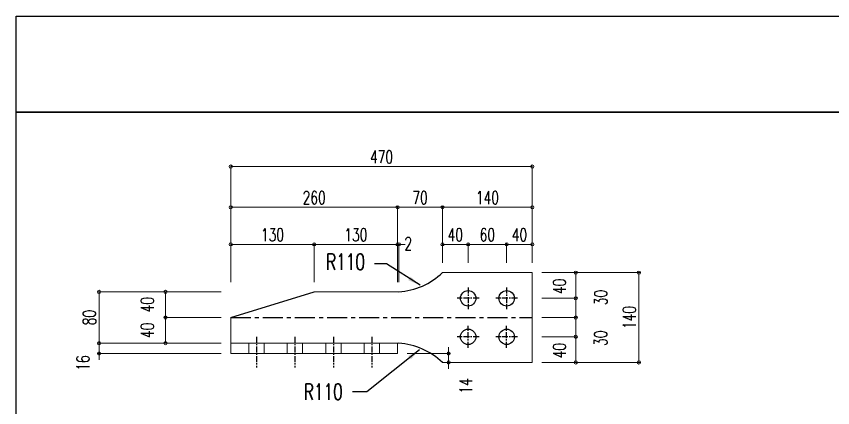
# Model space of a CAD drawing. Header units: millimetres. Extents: x -4568 to 36914, y -114 to 17788.
# Drawn here: x 23852 to 25124, y 11436 to 12045 of the extents above; entities that cross this region are included whole.
import ezdxf

# ---------------------------------------------------------------- set-up
doc = ezdxf.new("R2010")
doc.units = ezdxf.units.MM
doc.header["$LTSCALE"] = 5
for name, pattern in [('ACAD_ISO03W100', [30, 12, -18]), ('CENTER1', [10, 6.25, -1.25, 1.25, -1.25]), ('JIS_08_50', [53, 50, -1.125, 0.75, -1.125])]:
    doc.linetypes.add(name, pattern=pattern)
doc.layers.get('0').update_dxf_attribs({"color": 255})
doc.layers.get('DEFPOINTS').update_dxf_attribs({"color": 255})
for name, color, linetype in [('01', 7, 'Continuous'), ('CENTER', 2, 'JIS_08_50'), ('寸法', 4, 'Continuous'), ('補助線', 7, 'ACAD_ISO03W100'), ('金物', 142, 'Continuous')]:
    doc.layers.add(name, color=color, linetype=linetype)
doc.styles.add('KANJI', font='simplex.shx', dxfattribs={"width": 0.7, "bigfont": 'extfont2.shx'})
doc.styles.get("Standard").update_dxf_attribs({"font": 'simplex.shx', "width": 0.7, "height": 2.5, "bigfont": '@extfont2.shx'})
doc.dimstyles.new('コピー(2) - Standard', dxfattribs={"dimtxt": 25, "dimasz": 20, "dimexe": 0.18, "dimexo": 0.0625, "dimgap": 15, "dimtad": 1, "dimdec": 0, "dimzin": 0, "dimdsep": 46, "dimtxsty": 'Standard', "dimblk": 'DOTSMALL', "dimcen": 0.09, "dimadec": 0, "dimazin": 0, "dimtfac": 1, "dimtdec": 0, "dimtofl": 0, "dimtmove": 0, "dimatfit": 3, "dimfxl": 1, "dimtolj": 1, "dimtzin": 0, "dimarcsym": 0})
doc.dimstyles.new('一般寸法-小さめ', dxfattribs={"dimscale": 10, "dimtxt": 2, "dimasz": 0.5, "dimexe": 0.125, "dimexo": 1.5, "dimgap": 0.5, "dimtad": 1, "dimtxsty": 'KANJI', "dimblk": 'ORIGIN', "dimcen": 0, "dimclrd": 256, "dimclre": 256, "dimclrt": 256, "dimadec": 0, "dimazin": 0, "dimtfac": 1, "dimtmove": 2, "dimatfit": 2, "dimfxl": 1, "dimtolj": 2, "dimlwd": 5, "dimlwe": 5, "dimarcsym": 0})

# ---------------------------------------------------------------- blocks, each defined once
blk = doc.blocks.new('_Origin')
at = {"color": 0, "linetype": 'ByBlock', "lineweight": -2}
blk.add_line((0, 0), (-1, 0), dxfattribs=at)
blk.add_circle((0, 0), 0.5, dxfattribs=at)
blk = doc.blocks.new('*D250')
at = {"layer": 'DEFPOINTS', "color": 0, "transparency": 16777216}
for p in [(23980.7, 11616), (24186.1, 11616), (24186.1, 11536)]:
    blk.add_point(p, dxfattribs=at)
at = {"layer": '寸法', "lineweight": 5, "transparency": 16777216}
for p, q in [((24171.1, 11616), (23979.4, 11616)), ((23980.7, 11541), (23980.7, 11611)), ((24171.1, 11536), (23979.4, 11536))]:
    blk.add_line(p, q, dxfattribs=at)
at = {"layer": '寸法', "lineweight": 5, "transparency": 16777216, "xscale": 5, "yscale": 5, "zscale": 5}
for p, rotation in [((23980.7, 11616), 90), ((23980.7, 11536), 270)]:
    blk.add_blockref('_Origin', p, dxfattribs=dict(at, rotation=rotation))
at = {"layer": '寸法', "transparency": 16777216, "insert": (23965.7, 11576), "char_height": 20, "attachment_point": 5, "rotation": 90, "style": 'KANJI'}
blk.add_mtext('\\A2;80', dxfattribs=at)
blk = doc.blocks.new('*D496')
at = {"layer": 'DEFPOINTS', "color": 0, "transparency": 16777216}
for p in [(23980.7, 11536), (24186.1, 11536), (24186.1, 11520)]:
    blk.add_point(p, dxfattribs=at)
at = {"layer": '寸法', "lineweight": 5, "transparency": 16777216}
for p, q in [((23980.7, 11541), (23980.7, 11546)), ((24171.1, 11536), (23979.4, 11536)), ((23980.7, 11520), (23980.7, 11536)), ((24171.1, 11520), (23979.4, 11520)), ((23980.7, 11515), (23980.7, 11510))]:
    blk.add_line(p, q, dxfattribs=at)
at = {"layer": '寸法', "lineweight": 5, "transparency": 16777216, "xscale": 5, "yscale": 5, "zscale": 5}
for p, rotation in [((23980.7, 11536), 270), ((23980.7, 11520), 90)]:
    blk.add_blockref('_Origin', p, dxfattribs=dict(at, rotation=rotation))
at = {"layer": '寸法', "transparency": 16777216, "insert": (23955.7, 11505.2), "char_height": 20, "attachment_point": 5, "rotation": 90, "style": 'KANJI'}
blk.add_mtext('\\A2;16', dxfattribs=at)
blk = doc.blocks.new('*D251')
at = {"layer": 'DEFPOINTS', "color": 0, "transparency": 16777216}
for p in [(24446.1, 11747.8), (24186.1, 11616), (24446.1, 11616)]:
    blk.add_point(p, dxfattribs=at)
at = {"layer": '寸法', "lineweight": 5, "transparency": 16777216}
for p, q in [((24186.1, 11631), (24186.1, 11749)), ((24191.1, 11747.8), (24441.1, 11747.8)), ((24446.1, 11631), (24446.1, 11749))]:
    blk.add_line(p, q, dxfattribs=at)
at = {"layer": '寸法', "lineweight": 5, "transparency": 16777216, "xscale": 5, "yscale": 5, "zscale": 5, "rotation": 180}
blk.add_blockref('_Origin', (24186.1, 11747.8), dxfattribs=at)
at = {"layer": '寸法', "lineweight": 5, "transparency": 16777216, "xscale": 5, "yscale": 5, "zscale": 5}
blk.add_blockref('_Origin', (24446.1, 11747.8), dxfattribs=at)
at = {"layer": '寸法', "transparency": 16777216, "insert": (24316.1, 11762.8), "char_height": 20, "attachment_point": 5, "style": 'KANJI'}
blk.add_mtext('\\A2;260', dxfattribs=at)
blk = doc.blocks.new('*D252')
at = {"layer": 'DEFPOINTS', "color": 0, "transparency": 16777216}
for p in [(24446.1, 11747.8), (24516.1, 11646), (24446.1, 11616)]:
    blk.add_point(p, dxfattribs=at)
at = {"layer": '寸法', "lineweight": 5, "transparency": 16777216}
for p, q in [((24446.1, 11631), (24446.1, 11749)), ((24511.1, 11747.8), (24451.1, 11747.8)), ((24516.1, 11661), (24516.1, 11749))]:
    blk.add_line(p, q, dxfattribs=at)
at = {"layer": '寸法', "lineweight": 5, "transparency": 16777216, "xscale": 5, "yscale": 5, "zscale": 5, "rotation": 180}
blk.add_blockref('_Origin', (24446.1, 11747.8), dxfattribs=at)
at = {"layer": '寸法', "lineweight": 5, "transparency": 16777216, "xscale": 5, "yscale": 5, "zscale": 5}
blk.add_blockref('_Origin', (24516.1, 11747.8), dxfattribs=at)
at = {"layer": '寸法', "transparency": 16777216, "insert": (24481.1, 11762.8), "char_height": 20, "attachment_point": 5, "style": 'KANJI'}
blk.add_mtext('\\A2;70', dxfattribs=at)
blk = doc.blocks.new('*D497')
at = {"layer": 'DEFPOINTS', "color": 0, "transparency": 16777216}
for p in [(24656.1, 11747.8), (24516.1, 11646), (24656.1, 11646)]:
    blk.add_point(p, dxfattribs=at)
at = {"layer": '寸法', "lineweight": 5, "transparency": 16777216}
for p, q in [((24516.1, 11661), (24516.1, 11749)), ((24521.1, 11747.8), (24651.1, 11747.8)), ((24656.1, 11661), (24656.1, 11749))]:
    blk.add_line(p, q, dxfattribs=at)
at = {"layer": '寸法', "lineweight": 5, "transparency": 16777216, "xscale": 5, "yscale": 5, "zscale": 5, "rotation": 180}
blk.add_blockref('_Origin', (24516.1, 11747.8), dxfattribs=at)
at = {"layer": '寸法', "lineweight": 5, "transparency": 16777216, "xscale": 5, "yscale": 5, "zscale": 5}
blk.add_blockref('_Origin', (24656.1, 11747.8), dxfattribs=at)
at = {"layer": '寸法', "transparency": 16777216, "insert": (24586.1, 11762.8), "char_height": 20, "attachment_point": 5, "style": 'KANJI'}
blk.add_mtext('\\A2;140', dxfattribs=at)
blk = doc.blocks.new('*D500')
at = {"layer": 'DEFPOINTS', "color": 0, "transparency": 16777216}
for p in [(24084.3, 11576), (24186.1, 11576), (24186.1, 11536)]:
    blk.add_point(p, dxfattribs=at)
at = {"layer": '寸法', "lineweight": 5, "transparency": 16777216}
for p, q in [((24171.1, 11576), (24083, 11576)), ((24084.3, 11541), (24084.3, 11571)), ((24171.1, 11536), (24083, 11536))]:
    blk.add_line(p, q, dxfattribs=at)
at = {"layer": '寸法', "lineweight": 5, "transparency": 16777216, "xscale": 5, "yscale": 5, "zscale": 5}
for p, rotation in [((24084.3, 11576), 90), ((24084.3, 11536), 270)]:
    blk.add_blockref('_Origin', p, dxfattribs=dict(at, rotation=rotation))
at = {"layer": '寸法', "transparency": 16777216, "insert": (24056.1, 11556), "char_height": 20, "attachment_point": 5, "rotation": 90, "style": 'KANJI'}
blk.add_mtext('\\A2;40', dxfattribs=at)
blk = doc.blocks.new('*D260')
at = {"layer": 'DEFPOINTS', "color": 0, "transparency": 16777216}
for p in [(24084.3, 11616), (24186.1, 11616), (24186.1, 11576)]:
    blk.add_point(p, dxfattribs=at)
at = {"layer": '寸法', "lineweight": 5, "transparency": 16777216}
for p, q in [((24171.1, 11616), (24083, 11616)), ((24084.3, 11581), (24084.3, 11611)), ((24171.1, 11576), (24083, 11576))]:
    blk.add_line(p, q, dxfattribs=at)
at = {"layer": '寸法', "lineweight": 5, "transparency": 16777216, "xscale": 5, "yscale": 5, "zscale": 5}
for p, rotation in [((24084.3, 11616), 90), ((24084.3, 11576), 270)]:
    blk.add_blockref('_Origin', p, dxfattribs=dict(at, rotation=rotation))
at = {"layer": '寸法', "transparency": 16777216, "insert": (24056.1, 11596), "char_height": 20, "attachment_point": 5, "rotation": 90, "style": 'KANJI'}
blk.add_mtext('\\A2;40', dxfattribs=at)
blk = doc.blocks.new('*D501')
at = {"layer": 'DEFPOINTS', "color": 0, "transparency": 16777216}
for p in [(24446.1, 11520), (24516.1, 11506), (24525.7, 11506)]:
    blk.add_point(p, dxfattribs=at)
at = {"layer": '寸法', "lineweight": 5, "transparency": 16777216}
for p, q in [((24525.7, 11525), (24525.7, 11530)), ((24461.1, 11520), (24527, 11520)), ((24525.7, 11520), (24525.7, 11506)), ((24531.1, 11506), (24527, 11506)), ((24525.7, 11501), (24525.7, 11496))]:
    blk.add_line(p, q, dxfattribs=at)
at = {"layer": '寸法', "lineweight": 5, "transparency": 16777216, "xscale": 5, "yscale": 5, "zscale": 5}
for p, rotation in [((24525.7, 11520), 270), ((24525.7, 11506), 90)]:
    blk.add_blockref('_Origin', p, dxfattribs=dict(at, rotation=rotation))
at = {"layer": '寸法', "transparency": 16777216, "insert": (24552.5, 11469.5), "char_height": 20, "attachment_point": 5, "rotation": 90, "style": 'KANJI'}
blk.add_mtext('\\A2;14', dxfattribs=at)
blk = doc.blocks.new('*D263')
at = {"layer": 'DEFPOINTS', "color": 0, "transparency": 16777216}
for p in [(24446.1, 11690), (24316.1, 11616), (24446.1, 11616)]:
    blk.add_point(p, dxfattribs=at)
at = {"layer": '寸法', "lineweight": 5, "transparency": 16777216}
for p, q in [((24316.1, 11631), (24316.1, 11691.2)), ((24321.1, 11690), (24441.1, 11690)), ((24446.1, 11631), (24446.1, 11691.2))]:
    blk.add_line(p, q, dxfattribs=at)
at = {"layer": '寸法', "lineweight": 5, "transparency": 16777216, "xscale": 5, "yscale": 5, "zscale": 5, "rotation": 180}
blk.add_blockref('_Origin', (24316.1, 11690), dxfattribs=at)
at = {"layer": '寸法', "lineweight": 5, "transparency": 16777216, "xscale": 5, "yscale": 5, "zscale": 5}
blk.add_blockref('_Origin', (24446.1, 11690), dxfattribs=at)
at = {"layer": '寸法', "transparency": 16777216, "insert": (24381.1, 11705), "char_height": 20, "attachment_point": 5, "style": 'KANJI'}
blk.add_mtext('\\A2;130', dxfattribs=at)
blk = doc.blocks.new('*D264')
at = {"layer": 'DEFPOINTS', "color": 0, "transparency": 16777216}
for p in [(24656.1, 11811.3), (24656.1, 11646), (24186.1, 11616)]:
    blk.add_point(p, dxfattribs=at)
at = {"layer": '寸法', "lineweight": 5, "transparency": 16777216}
for p, q in [((24186.1, 11631), (24186.1, 11812.5)), ((24191.1, 11811.3), (24651.1, 11811.3)), ((24656.1, 11661), (24656.1, 11812.5))]:
    blk.add_line(p, q, dxfattribs=at)
at = {"layer": '寸法', "lineweight": 5, "transparency": 16777216, "xscale": 5, "yscale": 5, "zscale": 5, "rotation": 180}
blk.add_blockref('_Origin', (24186.1, 11811.3), dxfattribs=at)
at = {"layer": '寸法', "lineweight": 5, "transparency": 16777216, "xscale": 5, "yscale": 5, "zscale": 5}
blk.add_blockref('_Origin', (24656.1, 11811.3), dxfattribs=at)
at = {"layer": '寸法', "transparency": 16777216, "insert": (24421.1, 11826.3), "char_height": 20, "attachment_point": 5, "style": 'KANJI'}
blk.add_mtext('\\A2;470', dxfattribs=at)
blk = doc.blocks.new('*D265')
at = {"layer": 'DEFPOINTS', "color": 0, "transparency": 16777216}
for p in [(24656.1, 11646), (24822.2, 11646), (24656.1, 11506)]:
    blk.add_point(p, dxfattribs=at)
at = {"layer": '寸法', "lineweight": 5, "transparency": 16777216}
for p, q in [((24671.1, 11646), (24823.5, 11646)), ((24822.2, 11511), (24822.2, 11641)), ((24671.1, 11506), (24823.5, 11506))]:
    blk.add_line(p, q, dxfattribs=at)
at = {"layer": '寸法', "lineweight": 5, "transparency": 16777216, "xscale": 5, "yscale": 5, "zscale": 5}
for p, rotation in [((24822.2, 11646), 90), ((24822.2, 11506), 270)]:
    blk.add_blockref('_Origin', p, dxfattribs=dict(at, rotation=rotation))
at = {"layer": '寸法', "transparency": 16777216, "insert": (24807.2, 11576), "char_height": 20, "attachment_point": 5, "rotation": 90, "style": 'KANJI'}
blk.add_mtext('\\A2;140', dxfattribs=at)
blk = doc.blocks.new('*D266')
at = {"layer": 'DEFPOINTS', "color": 0, "transparency": 16777216}
for p in [(24656.1, 11646), (24656.1, 11606), (24723.8, 11606)]:
    blk.add_point(p, dxfattribs=at)
at = {"layer": '寸法', "lineweight": 5, "transparency": 16777216}
for p, q in [((24671.1, 11646), (24725, 11646)), ((24723.8, 11641), (24723.8, 11611)), ((24671.1, 11606), (24725, 11606))]:
    blk.add_line(p, q, dxfattribs=at)
at = {"layer": '寸法', "lineweight": 5, "transparency": 16777216, "xscale": 5, "yscale": 5, "zscale": 5}
for p, rotation in [((24723.8, 11646), 90), ((24723.8, 11606), 270)]:
    blk.add_blockref('_Origin', p, dxfattribs=dict(at, rotation=rotation))
at = {"layer": '寸法', "transparency": 16777216, "insert": (24698.4, 11624.5), "char_height": 20, "attachment_point": 5, "rotation": 90, "style": 'KANJI'}
blk.add_mtext('\\A2;40', dxfattribs=at)
blk = doc.blocks.new('*D267')
at = {"layer": 'DEFPOINTS', "color": 0, "transparency": 16777216}
for p in [(24656.1, 11546), (24656.1, 11506), (24723.8, 11506)]:
    blk.add_point(p, dxfattribs=at)
at = {"layer": '寸法', "lineweight": 5, "transparency": 16777216}
for p, q in [((24671.1, 11546), (24725, 11546)), ((24723.8, 11541), (24723.8, 11511)), ((24671.1, 11506), (24725, 11506))]:
    blk.add_line(p, q, dxfattribs=at)
at = {"layer": '寸法', "lineweight": 5, "transparency": 16777216, "xscale": 5, "yscale": 5, "zscale": 5}
for p, rotation in [((24723.8, 11546), 90), ((24723.8, 11506), 270)]:
    blk.add_blockref('_Origin', p, dxfattribs=dict(at, rotation=rotation))
at = {"layer": '寸法', "transparency": 16777216, "insert": (24698.4, 11524.5), "char_height": 20, "attachment_point": 5, "rotation": 90, "style": 'KANJI'}
blk.add_mtext('\\A2;40', dxfattribs=at)
blk = doc.blocks.new('*D268')
at = {"layer": 'DEFPOINTS', "color": 0, "transparency": 16777216}
for p in [(24316.1, 11690), (24186.1, 11616), (24316.1, 11616)]:
    blk.add_point(p, dxfattribs=at)
at = {"layer": '寸法', "lineweight": 5, "transparency": 16777216}
for p, q in [((24186.1, 11631), (24186.1, 11691.2)), ((24191.1, 11690), (24311.1, 11690)), ((24316.1, 11631), (24316.1, 11691.2))]:
    blk.add_line(p, q, dxfattribs=at)
at = {"layer": '寸法', "lineweight": 5, "transparency": 16777216, "xscale": 5, "yscale": 5, "zscale": 5, "rotation": 180}
blk.add_blockref('_Origin', (24186.1, 11690), dxfattribs=at)
at = {"layer": '寸法', "lineweight": 5, "transparency": 16777216, "xscale": 5, "yscale": 5, "zscale": 5}
blk.add_blockref('_Origin', (24316.1, 11690), dxfattribs=at)
at = {"layer": '寸法', "transparency": 16777216, "insert": (24251.1, 11705), "char_height": 20, "attachment_point": 5, "style": 'KANJI'}
blk.add_mtext('\\A2;130', dxfattribs=at)
blk = doc.blocks.new('_DotSmall')
at = {"color": 0, "linetype": 'ByBlock', "const_width": 0.5}
blk.add_lwpolyline([(-0.0625, 0, 1), (0.0625, 0, 1)], format="xyb", close=True, dxfattribs=at)
blk = doc.blocks.new('*D269')
at = {"layer": 'DEFPOINTS', "color": 0, "transparency": 16777216}
for p in [(24556.1, 11690), (24516.1, 11646), (24556.1, 11646)]:
    blk.add_point(p, dxfattribs=at)
at = {"layer": '寸法', "lineweight": 5, "transparency": 16777216}
for p, q in [((24516.1, 11661), (24516.1, 11691.2)), ((24521.1, 11690), (24551.1, 11690)), ((24556.1, 11661), (24556.1, 11691.2))]:
    blk.add_line(p, q, dxfattribs=at)
at = {"layer": '寸法', "lineweight": 5, "transparency": 16777216, "xscale": 5, "yscale": 5, "zscale": 5, "rotation": 180}
blk.add_blockref('_Origin', (24516.1, 11690), dxfattribs=at)
at = {"layer": '寸法', "lineweight": 5, "transparency": 16777216, "xscale": 5, "yscale": 5, "zscale": 5}
blk.add_blockref('_Origin', (24556.1, 11690), dxfattribs=at)
at = {"layer": '寸法', "transparency": 16777216, "insert": (24536.1, 11705), "char_height": 20, "attachment_point": 5, "style": 'KANJI'}
blk.add_mtext('\\A2;40', dxfattribs=at)
blk = doc.blocks.new('*D270')
at = {"layer": 'DEFPOINTS', "color": 0, "transparency": 16777216}
for p in [(24656.1, 11690), (24616.1, 11646), (24656.1, 11646)]:
    blk.add_point(p, dxfattribs=at)
at = {"layer": '寸法', "lineweight": 5, "transparency": 16777216}
for p, q in [((24616.1, 11661), (24616.1, 11691.2)), ((24621.1, 11690), (24651.1, 11690)), ((24656.1, 11661), (24656.1, 11691.2))]:
    blk.add_line(p, q, dxfattribs=at)
at = {"layer": '寸法', "lineweight": 5, "transparency": 16777216, "xscale": 5, "yscale": 5, "zscale": 5, "rotation": 180}
blk.add_blockref('_Origin', (24616.1, 11690), dxfattribs=at)
at = {"layer": '寸法', "lineweight": 5, "transparency": 16777216, "xscale": 5, "yscale": 5, "zscale": 5}
blk.add_blockref('_Origin', (24656.1, 11690), dxfattribs=at)
at = {"layer": '寸法', "transparency": 16777216, "insert": (24636.1, 11705), "char_height": 20, "attachment_point": 5, "style": 'KANJI'}
blk.add_mtext('\\A2;40', dxfattribs=at)
blk = doc.blocks.new('*D271')
at = {"layer": 'DEFPOINTS', "color": 0, "transparency": 16777216}
for p in [(24616.1, 11690), (24556.1, 11646), (24616.1, 11646)]:
    blk.add_point(p, dxfattribs=at)
at = {"layer": '寸法', "lineweight": 5, "transparency": 16777216}
for p, q in [((24556.1, 11661), (24556.1, 11691.2)), ((24561.1, 11690), (24611.1, 11690)), ((24616.1, 11661), (24616.1, 11691.2))]:
    blk.add_line(p, q, dxfattribs=at)
at = {"layer": '寸法', "lineweight": 5, "transparency": 16777216, "xscale": 5, "yscale": 5, "zscale": 5, "rotation": 180}
blk.add_blockref('_Origin', (24556.1, 11690), dxfattribs=at)
at = {"layer": '寸法', "lineweight": 5, "transparency": 16777216, "xscale": 5, "yscale": 5, "zscale": 5}
blk.add_blockref('_Origin', (24616.1, 11690), dxfattribs=at)
at = {"layer": '寸法', "transparency": 16777216, "insert": (24586.1, 11705), "char_height": 20, "attachment_point": 5, "style": 'KANJI'}
blk.add_mtext('\\A2;60', dxfattribs=at)
blk = doc.blocks.new('*D272')
at = {"layer": 'DEFPOINTS', "color": 0, "transparency": 16777216}
for p in [(24656.1, 11606), (24656.1, 11576), (24723.8, 11576)]:
    blk.add_point(p, dxfattribs=at)
at = {"layer": '寸法', "lineweight": 5, "transparency": 16777216}
for p, q in [((24671.1, 11606), (24725, 11606)), ((24723.8, 11601), (24723.8, 11581)), ((24671.1, 11576), (24725, 11576))]:
    blk.add_line(p, q, dxfattribs=at)
at = {"layer": '寸法', "lineweight": 5, "transparency": 16777216, "xscale": 5, "yscale": 5, "zscale": 5}
for p, rotation in [((24723.8, 11606), 90), ((24723.8, 11576), 270)]:
    blk.add_blockref('_Origin', p, dxfattribs=dict(at, rotation=rotation))
at = {"layer": '寸法', "transparency": 16777216, "insert": (24762.8, 11607.2), "char_height": 20, "attachment_point": 5, "rotation": 90, "style": 'KANJI'}
blk.add_mtext('\\A2;30', dxfattribs=at)
blk = doc.blocks.new('*D273')
at = {"layer": 'DEFPOINTS', "color": 0, "transparency": 16777216}
for p in [(24656.1, 11576), (24656.1, 11546), (24723.8, 11546)]:
    blk.add_point(p, dxfattribs=at)
at = {"layer": '寸法', "lineweight": 5, "transparency": 16777216}
for p, q in [((24671.1, 11576), (24725, 11576)), ((24723.8, 11571), (24723.8, 11551)), ((24671.1, 11546), (24725, 11546))]:
    blk.add_line(p, q, dxfattribs=at)
at = {"layer": '寸法', "lineweight": 5, "transparency": 16777216, "xscale": 5, "yscale": 5, "zscale": 5}
for p, rotation in [((24723.8, 11576), 90), ((24723.8, 11546), 270)]:
    blk.add_blockref('_Origin', p, dxfattribs=dict(at, rotation=rotation))
at = {"layer": '寸法', "transparency": 16777216, "insert": (24762.5, 11543.8), "char_height": 20, "attachment_point": 5, "rotation": 90, "style": 'KANJI'}
blk.add_mtext('\\A2;30', dxfattribs=at)
blk = doc.blocks.new('*D502')
at = {"layer": 'DEFPOINTS', "color": 0, "transparency": 16777216}
for p in [(24448.1, 11690), (24446.1, 11616), (24448.1, 11616)]:
    blk.add_point(p, dxfattribs=at)
at = {"layer": '寸法', "lineweight": 5, "transparency": 16777216}
for p, q in [((24441.1, 11690), (24436.1, 11690)), ((24446.1, 11631), (24446.1, 11691.2)), ((24446.1, 11690), (24448.1, 11690)), ((24448.1, 11631), (24448.1, 11691.2)), ((24453.1, 11690), (24458.1, 11690))]:
    blk.add_line(p, q, dxfattribs=at)
at = {"layer": '寸法', "lineweight": 5, "transparency": 16777216, "xscale": 5, "yscale": 5, "zscale": 5}
blk.add_blockref('_Origin', (24446.1, 11690), dxfattribs=at)
at = {"layer": '寸法', "lineweight": 5, "transparency": 16777216, "xscale": 5, "yscale": 5, "zscale": 5, "rotation": 180}
blk.add_blockref('_Origin', (24448.1, 11690), dxfattribs=at)
at = {"layer": '寸法', "transparency": 16777216, "insert": (24462.7, 11691.1), "char_height": 20, "attachment_point": 5, "style": 'KANJI'}
blk.add_mtext('\\A2;2', dxfattribs=at)

msp = doc.modelspace()

# ---------------------------------------------------------------- linework, layer by layer
at = {"layer": '01', "ltscale": 2}
for points in [[(23851.831, 12045.347), (26651.831, 12045.347), (26651.831, 11896.004), (23851.831, 11896.004)], [(23851.831, 11896.004), (25251.831, 11896.004), (25251.831, 10794.886), (23851.831, 10794.886)]]:
    msp.add_lwpolyline(points, close=True, dxfattribs=at)
at = {"layer": 'CENTER', "color": 7, "linetype": 'CENTER1'}
msp.add_line((24186.106, 11575.961), (24656.106, 11575.961), dxfattribs=at)
at = {"layer": '寸法', "linetype": 'CENTER1', "ltscale": 0.3}
for p, q in [((24556.106, 11622.961), (24556.106, 11588.961)), ((24616.106, 11622.961), (24616.106, 11588.961)), ((24573.106, 11605.961), (24539.106, 11605.961)), ((24633.106, 11605.961), (24599.106, 11605.961)), ((24556.106, 11528.961), (24556.106, 11562.961)), ((24616.106, 11528.961), (24616.106, 11562.961)), ((24226.106, 11545.961), (24226.106, 11497.961)), ((24286.106, 11545.961), (24286.106, 11497.961)), ((24346.106, 11545.961), (24346.106, 11497.961)), ((24406.106, 11545.961), (24406.106, 11497.961)), ((24573.106, 11545.961), (24539.106, 11545.961)), ((24633.106, 11545.961), (24599.106, 11545.961))]:
    msp.add_line(p, q, dxfattribs=at)
at = {"layer": '補助線', "lineweight": 18}
for p, q in [((24186.106, 11535.961), (24186.106, 11519.961)), ((24214.106, 11519.961), (24214.106, 11535.961)), ((24238.106, 11519.961), (24238.106, 11535.961)), ((24274.106, 11519.961), (24274.106, 11535.961)), ((24298.106, 11519.961), (24298.106, 11535.961)), ((24334.106, 11519.961), (24334.106, 11535.961)), ((24358.106, 11519.961), (24358.106, 11535.961)), ((24394.106, 11519.961), (24394.106, 11535.961)), ((24418.106, 11519.961), (24418.106, 11535.961))]:
    msp.add_line(p, q, dxfattribs=at)
at = {"layer": '金物', "lineweight": 18}
for p, q in [((24656.106, 11645.961), (24516.106, 11645.961)), ((24656.106, 11505.961), (24656.106, 11645.961)), ((24448.106, 11615.961), (24316.106, 11615.961)), ((24186.106, 11575.961), (24186.106, 11535.961)), ((24448.106, 11535.961), (24186.106, 11535.961)), ((24446.106, 11519.961), (24446.106, 11535.961)), ((24186.106, 11519.961), (24446.106, 11519.961)), ((24656.106, 11505.961), (24516.106, 11505.961))]:
    msp.add_line(p, q, dxfattribs=at)
at = {"layer": '金物'}
msp.add_line((24186.106, 11575.961), (24316.106, 11615.961), dxfattribs=at)
at = {"layer": '金物', "ltscale": 2.5}
for centre in [(24556.106, 11605.961), (24616.106, 11605.961), (24556.106, 11545.961), (24616.106, 11545.961)]:
    msp.add_circle(centre, 12, dxfattribs=at)
at = {"layer": '金物', "ltscale": 2}
for centre, start, end in [((24440.316, 11725.684), 274.060941, 313.550946), ((24440.316, 11426.237), 46.449054, 85.939059)]:
    msp.add_arc(centre, 110, start, end, dxfattribs=at)

# ---------------------------------------------------------------- texts
at = {"layer": '寸法', "char_height": 25, "width": 98.97993}
for s, insert, attachment_point in [('\\A1;R110', (24395.325, 11650.286), 9), ('R110', (24360.567, 11472.888), 3)]:
    msp.add_mtext(s, dxfattribs=dict(at, insert=insert, attachment_point=attachment_point))

# ---------------------------------------------------------------- dimensions: what is measured, and where the dimension line sits
at = {"layer": '寸法'}
for base, p1, p2, picture, middle in [((24656.106, 11811.255), (24186.106, 11615.961), (24656.106, 11645.961), '*D264', (24421.106, 11826.255)), ((24446.106, 11747.755), (24186.106, 11615.961), (24446.106, 11615.961), '*D251', (24316.106, 11762.755)), ((24446.106, 11747.755), (24516.106, 11645.961), (24446.106, 11615.961), '*D252', (24481.106, 11762.755)), ((24656.106, 11747.755), (24516.106, 11645.961), (24656.106, 11645.961), '*D497', (24586.106, 11762.755)), ((24316.106, 11689.983), (24186.106, 11615.961), (24316.106, 11615.961), '*D268', (24251.106, 11704.983)), ((24446.106, 11689.983), (24316.106, 11615.961), (24446.106, 11615.961), '*D263', (24381.106, 11704.983)), ((24556.106, 11689.983), (24516.106, 11645.961), (24556.106, 11645.961), '*D269', (24536.106, 11704.983)), ((24616.106, 11689.983), (24556.106, 11645.961), (24616.106, 11645.961), '*D271', (24586.106, 11704.983)), ((24656.106, 11689.983), (24616.106, 11645.961), (24656.106, 11645.961), '*D270', (24636.106, 11704.983))]:
    dim = msp.add_linear_dim(base=base, p1=p1, p2=p2, dimstyle='一般寸法-小さめ', dxfattribs=at)
    dim.commit()
    dim.dimension.update_dxf_attribs({"geometry": picture, "text_midpoint": middle})
dim = msp.add_linear_dim(base=(24448.106, 11689.983), p1=(24446.106, 11615.961), p2=(24448.106, 11615.961), dimstyle='一般寸法-小さめ', dxfattribs=at)
dim.commit()
dim.dimension.update_dxf_attribs({"geometry": '*D502', "text_midpoint": (24462.674, 11691.061), "dimtype": 160})
for base, p1, p2, picture, middle in [((24822.226, 11645.961), (24656.106, 11505.961), (24656.106, 11645.961), '*D265', (24807.226, 11575.961)), ((23980.679, 11615.961), (24186.106, 11535.961), (24186.106, 11615.961), '*D250', (23965.679, 11575.961))]:
    dim = msp.add_linear_dim(base=base, p1=p1, p2=p2, angle=270, dimstyle='一般寸法-小さめ', dxfattribs=at)
    dim.commit()
    dim.dimension.update_dxf_attribs({"geometry": picture, "text_midpoint": middle})
for base, p1, p2, angle, picture, middle in [((24723.76, 11605.961), (24656.106, 11645.961), (24656.106, 11605.961), 90, '*D266', (24698.354, 11624.461)), ((24084.298, 11615.961), (24186.106, 11575.961), (24186.106, 11615.961), 270, '*D260', (24056.143, 11595.961)), ((24723.76, 11575.961), (24656.106, 11605.961), (24656.106, 11575.961), 90, '*D272', (24762.832, 11607.165)), ((24084.298, 11575.961), (24186.106, 11535.961), (24186.106, 11575.961), 270, '*D500', (24056.143, 11555.961)), ((24723.76, 11545.961), (24656.106, 11575.961), (24656.106, 11545.961), 90, '*D273', (24762.499, 11543.758)), ((23980.679, 11535.961), (24186.106, 11519.961), (24186.106, 11535.961), 270, '*D496', (23955.679, 11505.205)), ((24723.76, 11505.961), (24656.106, 11545.961), (24656.106, 11505.961), 90, '*D267', (24698.354, 11524.461)), ((24525.732, 11505.961), (24446.106, 11519.961), (24516.106, 11505.961), 90, '*D501', (24552.473, 11469.531))]:
    dim = msp.add_linear_dim(base=base, p1=p1, p2=p2, angle=angle, dimstyle='一般寸法-小さめ', dxfattribs=at)
    dim.commit()
    dim.dimension.update_dxf_attribs({"geometry": picture, "text_midpoint": middle, "dimtype": 160})

# ---------------------------------------------------------------- leaders
at = {"layer": '寸法', "annotation_type": 0, "has_hookline": 1, "hookline_direction": 1, "text_width": 55.833}
for points in [[(24481.265, 11626.223), (24428.599, 11659.812), (24410.325, 11659.812)], [(24480.442, 11525.898), (24397.96, 11460.388), (24375.567, 11460.388)]]:
    msp.add_leader(points, dimstyle='コピー(2) - Standard', override={"dimgap": 15, "dimtad": 0}, dxfattribs=at)

doc.saveas('drawing.dxf')
